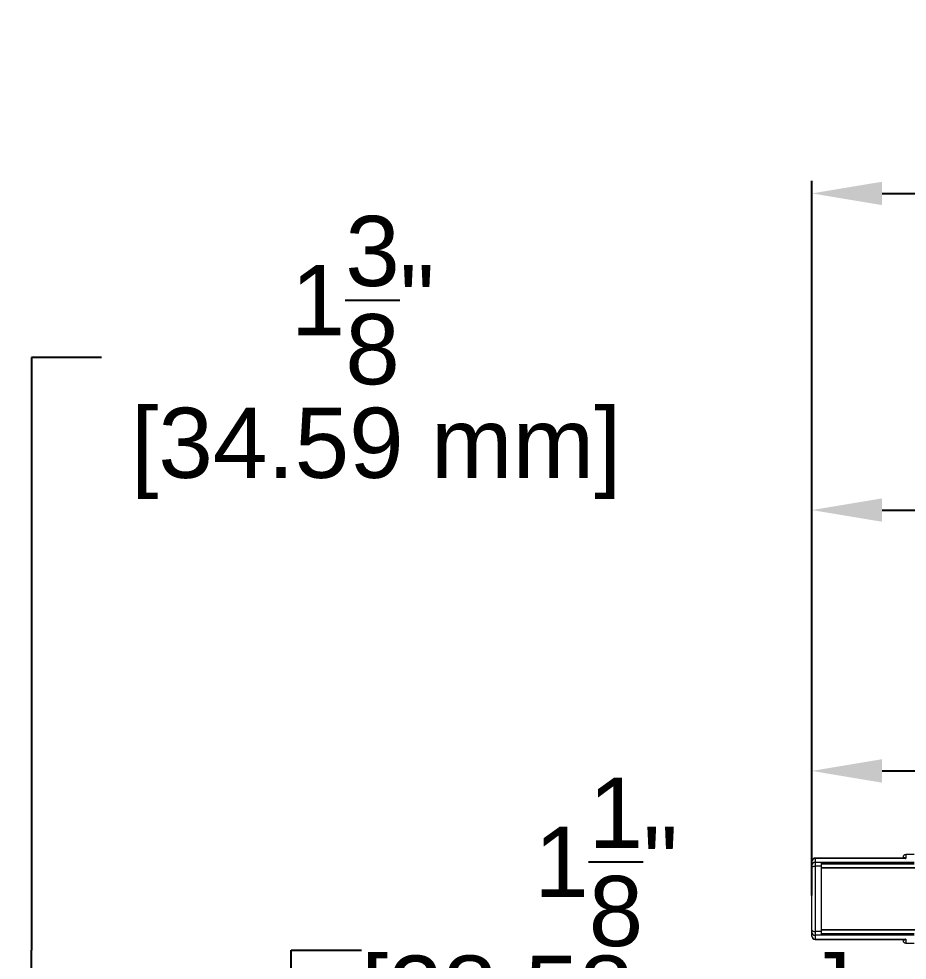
# Model space of a CAD drawing. Header units: inches. Extents: x -11.3 to 48.4, y -5.9 to 18.8.
# Drawn here: x -11.3 to 1.36, y 5.35 to 18.77 of the extents above; entities that cross this region are included whole.
import ezdxf

# ---------------------------------------------------------------- set-up
doc = ezdxf.new("R2010")
doc.units = ezdxf.units.IN
doc.header["$MEASUREMENT"] = 0
doc.layers.add('DIMENSIONS', color=1, linetype='Continuous')
doc.styles.get("Standard").update_dxf_attribs({"font": 'Arial.ttf'})
doc.dimstyles.new('Big 1IN', dxfattribs={"dimtxt": 1, "dimasz": 1, "dimexe": 0.18, "dimexo": 0.0625, "dimgap": 0.09, "dimtad": 0, "dimtih": 1, "dimtoh": 1, "dimdec": 5, "dimzin": 0, "dimdsep": 46, "dimlunit": 4, "dimtxsty": 'Standard', "dimcen": 0.5, "dimadec": 0, "dimazin": 0, "dimtfac": 1, "dimtdec": 5, "dimtofl": 0, "dimtmove": 0, "dimatfit": 3, "dimfxl": 1, "dimtolj": 1, "dimtzin": 0, "dimarcsym": 0})

# ---------------------------------------------------------------- blocks, each defined once
blk = doc.blocks.new('*D6')
at = {"layer": 'Defpoints', "color": 0, "transparency": 16777216}
for p in [(-3.549, 3.494), (-11.119, 2.132), (-3.549, 2.132)]:
    blk.add_point(p, dxfattribs=at)
at = {"layer": 'DIMENSIONS', "color": 0, "lineweight": -2, "transparency": 16777216}
for p, q in [((-10.119, 13.941), (-11.119, 13.941)), ((-11.119, 13.941), (-11.119, 5.494)), ((-11.119, 4.494), (-11.119, 5.494)), ((-3.611, 3.494), (-11.299, 3.494)), ((-3.611, 2.132), (-11.299, 2.132)), ((-11.119, 1.132), (-11.119, 0.132))]:
    blk.add_line(p, q, dxfattribs=at)
at = {"layer": 'DIMENSIONS', "color": 0, "transparency": 16777216}
for points in [[(-11.286, 4.494), (-10.953, 4.494), (-11.119, 3.494)], [(-11.286, 1.132), (-10.953, 1.132), (-11.119, 2.132)]]:
    blk.add_solid(points, dxfattribs=at)
at = {"layer": 'DIMENSIONS', "color": 0, "transparency": 16777216, "insert": (-6.4, 13.941), "char_height": 1, "attachment_point": 5}
blk.add_mtext('\\A1;1{\\H1x;\\S3/8;}"\\P [34.59 mm]', dxfattribs=at)
blk = doc.blocks.new('*D7')
at = {"layer": 'Defpoints', "color": 0, "transparency": 16777216}
for p in [(-7.419, 3.494), (-3.549, 3.494), (-3.549, 2.369)]:
    blk.add_point(p, dxfattribs=at)
at = {"layer": 'DIMENSIONS', "color": 0, "lineweight": -2, "transparency": 16777216}
for p, q in [((-7.419, 4.494), (-7.419, 5.494)), ((-7.419, 5.494), (-6.419, 5.494)), ((-3.611, 3.494), (-7.599, 3.494)), ((-3.611, 2.369), (-7.599, 2.369)), ((-7.419, 1.369), (-7.419, 0.369))]:
    blk.add_line(p, q, dxfattribs=at)
at = {"layer": 'DIMENSIONS', "color": 0, "transparency": 16777216}
for points in [[(-7.585, 4.494), (-7.252, 4.494), (-7.419, 3.494)], [(-7.585, 1.369), (-7.252, 1.369), (-7.419, 2.369)]]:
    blk.add_solid(points, dxfattribs=at)
at = {"layer": 'DIMENSIONS', "color": 0, "transparency": 16777216, "char_height": 1, "attachment_point": 5}
for s, insert in [('\\A1;1{\\H1x;\\S1/8;}"', (-2.932, 6.753)), ('\\A1;[28.58 mm]', (-2.932, 4.767))]:
    blk.add_mtext(s, dxfattribs=dict(at, insert=insert))
blk = doc.blocks.new('*D8')
at = {"layer": 'Defpoints', "color": 0, "transparency": 16777216}
for p in [(47.988, 8.049), (0, 6.227), (47.988, 6.227)]:
    blk.add_point(p, dxfattribs=at)
at = {"layer": 'DIMENSIONS', "color": 0, "lineweight": -2, "transparency": 16777216}
for p, q in [((0, 6.289), (0, 8.229)), ((47.988, 6.289), (47.988, 8.229)), ((1, 8.049), (19.73, 8.049)), ((46.988, 8.049), (28.259, 8.049))]:
    blk.add_line(p, q, dxfattribs=at)
at = {"layer": 'DIMENSIONS', "color": 0, "transparency": 16777216}
for points in [[(1, 8.216), (1, 7.882), (0, 8.049)], [(46.988, 8.216), (46.988, 7.882), (47.988, 8.049)]]:
    blk.add_solid(points, dxfattribs=at)
at = {"layer": 'DIMENSIONS', "color": 0, "transparency": 16777216, "char_height": 1, "attachment_point": 5}
for s, insert in [("\\A1;4'", (23.994, 8.639)), ('\\A1;[1218.91 mm]', (23.994, 7.323))]:
    blk.add_mtext(s, dxfattribs=dict(at, insert=insert))
blk = doc.blocks.new('*D9')
at = {"layer": 'Defpoints', "color": 0, "transparency": 16777216}
for p in [(0, 11.766), (0, 6.21), (48.095, 6.21)]:
    blk.add_point(p, dxfattribs=at)
at = {"layer": 'DIMENSIONS', "color": 0, "lineweight": -2, "transparency": 16777216}
for p, q in [((0, 6.272), (0, 11.946)), ((48.095, 6.272), (48.095, 11.946)), ((1, 11.766), (19.783, 11.766)), ((47.095, 11.766), (28.312, 11.766))]:
    blk.add_line(p, q, dxfattribs=at)
at = {"layer": 'DIMENSIONS', "color": 0, "transparency": 16777216}
for points in [[(1, 11.933), (1, 11.6), (0, 11.766)], [(47.095, 11.933), (47.095, 11.6), (48.095, 11.766)]]:
    blk.add_solid(points, dxfattribs=at)
at = {"layer": 'DIMENSIONS', "color": 0, "transparency": 16777216, "char_height": 1, "attachment_point": 5}
for s, insert in [('\\A1;4\'-0{\\H1x;\\S3/32;}"', (24.048, 13.039)), ('\\A1;[1221.62 mm]', (24.048, 11.04))]:
    blk.add_mtext(s, dxfattribs=dict(at, insert=insert))
blk = doc.blocks.new('*D10')
at = {"layer": 'Defpoints', "color": 0, "transparency": 16777216}
for p in [(0, 16.279), (0, 6.224), (48.403, 6.224)]:
    blk.add_point(p, dxfattribs=at)
at = {"layer": 'DIMENSIONS', "color": 0, "lineweight": -2, "transparency": 16777216}
for p, q in [((0, 6.287), (0, 16.459)), ((48.403, 6.287), (48.403, 16.459)), ((1, 16.279), (19.937, 16.279)), ((47.403, 16.279), (28.466, 16.279))]:
    blk.add_line(p, q, dxfattribs=at)
at = {"layer": 'DIMENSIONS', "color": 0, "transparency": 16777216}
for points in [[(1, 16.445), (1, 16.112), (0, 16.279)], [(47.403, 16.445), (47.403, 16.112), (48.403, 16.279)]]:
    blk.add_solid(points, dxfattribs=at)
at = {"layer": 'DIMENSIONS', "color": 0, "transparency": 16777216, "char_height": 1, "attachment_point": 5}
for s, insert in [('\\A1;4\'-0{\\H1x;\\S13/32;}"', (24.202, 17.552)), ('\\A1;[1229.44 mm]', (24.202, 15.552))]:
    blk.add_mtext(s, dxfattribs=dict(at, insert=insert))

msp = doc.modelspace()

# ---------------------------------------------------------------- linework, layer by layer
at = {"color": 7, "linetype": 'Continuous', "lineweight": 15}
for p, q in [((1.45669, 6.856706), (1.33858, 6.856706)), ((0, 6.757368), (0, 6.760184)), ((0, 6.705558), (0, 6.757368)), ((1.302618, 6.807428), (0.047244, 6.807428)), ((0.047244, 6.800388), (0.047244, 6.744377)), ((1.33858, 6.800388), (0.047244, 6.800388)), ((0.047244, 6.744377), (0.047244, 6.691855)), ((1.45669, 6.744377), (0.047244, 6.744377)), ((0.137795, 6.733277), (1.45669, 6.733277)), ((0.137795, 6.691855), (0.137795, 6.733277)), ((1.45669, 6.72198), (0.137795, 6.72198)), ((1.29921, 6.807428), (1.29921, 6.817336)), ((0, 6.674045), (0, 6.705558)), ((0, 5.779527), (0, 6.674045)), ((0.047244, 6.691855), (0.047244, 5.761716)), ((0.137795, 6.691855), (0.047244, 6.691855)), ((0.137795, 5.761716), (0.137795, 6.691855)), ((8.646423, 6.666818), (0.137795, 6.666818)), ((0, 5.748014), (0, 5.779527)), ((0.137795, 5.786754), (8.646423, 5.786754)), ((0, 5.696204), (0, 5.748014)), ((0, 5.693388), (0, 5.696204)), ((0.137795, 5.761716), (0.047244, 5.761716)), ((0.047244, 5.761716), (0.047244, 5.709195)), ((1.45669, 5.709195), (0.047244, 5.709195)), ((0.047244, 5.709195), (0.047244, 5.653184)), ((0.047244, 5.653184), (1.33858, 5.653184)), ((0.047244, 5.646144), (1.302618, 5.646144)), ((0.137795, 5.720294), (0.137795, 5.761716)), ((0.137795, 5.731592), (1.45669, 5.731592)), ((1.45669, 5.720294), (0.137795, 5.720294)), ((1.29921, 5.636236), (1.29921, 5.646144)), ((1.33858, 5.596866), (1.45669, 5.596866))]:
    msp.add_line(p, q, dxfattribs=at)
at = {"color": 8, "linetype": 'Continuous', "lineweight": 15}
for p, q in [((1.33858, 6.856706), (1.33858, 6.800388)), ((0.047244, 6.807428), (0.047244, 6.800388)), ((8.646423, 6.66191), (0.137795, 6.66191)), ((0.137795, 5.791662), (8.646423, 5.791662)), ((0.047244, 5.653184), (0.047244, 5.646144)), ((1.33858, 5.653184), (1.33858, 5.596866))]:
    msp.add_line(p, q, dxfattribs=at)
at = {"color": 7, "linetype": 'Continuous', "lineweight": 15, "flags": 128}
for points in [[(0, 6.674045), (0.000908, 6.677519), (0.003597, 6.680861), (0.007963, 6.68394), (0.013838, 6.686639), (0.020997, 6.688854), (0.029165, 6.6905), (0.038028, 6.691513), (0.047244, 6.691855)], [(0, 5.779527), (0.000908, 5.776052), (0.003597, 5.772711), (0.007963, 5.769632), (0.013838, 5.766933), (0.020997, 5.764718), (0.029165, 5.763072), (0.038028, 5.762059), (0.047244, 5.761716)]]:
    msp.add_lwpolyline(points, dxfattribs=at)
at = {"color": 7, "linetype": 'Continuous', "lineweight": 15}
for centre, radius, start, end in [((1.33858, 6.817336), 0.03937, 90, 180), ((0.047244, 6.760184), 0.047244, 90, 180), ((0.045227, 6.755152), 0.045281, 87.4468493, 177.1952895), ((0.043408, 6.700888), 0.043658, 84.9587028, 173.8601254), ((0.043408, 5.752684), 0.043658, 186.1398746, 275.0412972), ((0.045227, 5.69842), 0.045281, 182.8047105, 272.5531507), ((0.047244, 5.693388), 0.047244, 180, 270), ((1.33858, 5.636236), 0.03937, 180, 270)]:
    msp.add_arc(centre, radius, start, end, dxfattribs=at)
at = {"color": 8, "linetype": 'Continuous', "lineweight": 15}
for points, knots in [([(1.300566, 6.807428), (1.300752, 6.808372), (1.30173, 6.813311), (1.308501, 6.816426), (1.319323, 6.815723), (1.330285, 6.808517), (1.33678, 6.802276), (1.338525, 6.800446), (1.33858, 6.800388)], [0, 0, 0, 0, 0.050751319, 0.265545365, 0.567353882, 0.883865163, 0.996357217, 1, 1, 1, 1]), ([(1.33858, 6.800388), (1.338478, 6.800426), (1.334987, 6.801721), (1.323205, 6.805671), (1.311892, 6.806406), (1.303872, 6.806927)], [0, 0, 0, 0, 0.008735627, 0.297294643, 1, 1, 1, 1]), ([(1.33858, 5.653184), (1.338525, 5.653126), (1.33678, 5.651296), (1.330285, 5.645054), (1.319323, 5.637849), (1.308501, 5.637146), (1.30173, 5.64026), (1.300752, 5.6452), (1.300566, 5.646144)], [0, 0, 0, 0, 0.003642783, 0.116134837, 0.432646118, 0.734454635, 0.949248681, 1, 1, 1, 1]), ([(1.302618, 5.646481), (1.311052, 5.647023), (1.322779, 5.647776), (1.334987, 5.651851), (1.338478, 5.653146), (1.33858, 5.653184)], [0, 0, 0, 0, 0.713133726, 0.991570797, 1, 1, 1, 1])]:
    msp.add_open_spline(points, degree=3, knots=knots, dxfattribs=at)

# ---------------------------------------------------------------- dimensions: what is measured, and where the dimension line sits
at = {"layer": 'DIMENSIONS'}
for base, p1, p2, picture, middle in [((0, 16.278728), (48.403308, 6.224318), (0, 6.224318), '*D10', (24.201654, 16.278728)), ((0, 11.766453), (48.095413, 6.209688), (0, 6.209688), '*D9', (24.047707, 11.766453))]:
    dim = msp.add_linear_dim(base=base, p1=p1, p2=p2, dimstyle='Big 1IN', override={"dimpost": '\\X'}, dxfattribs=at)
    dim.commit()
    dim.dimension.update_dxf_attribs({"geometry": picture, "text_midpoint": middle, "dimtype": 160})
for base, p1, p2, override, picture, middle in [((-11.119199, 2.131968), (-3.548751, 3.49381), (-3.548751, 2.131968), {"dimpost": '\\X', "dimtmove": 1}, '*D6', (-10.299725, 13.940787)), ((-7.418815, 3.49381), (-3.548751, 2.36881), (-3.548751, 3.49381), {"dimpost": '\\X'}, '*D7', (-2.931816, 5.49381))]:
    dim = msp.add_linear_dim(base=base, p1=p1, p2=p2, angle=90, dimstyle='Big 1IN', override=override, dxfattribs=at)
    dim.commit()
    dim.dimension.update_dxf_attribs({"geometry": picture, "text_midpoint": middle, "dimtype": 160})
dim = msp.add_linear_dim(base=(47.988458, 8.049085), p1=(0, 6.226786), p2=(47.988458, 6.226786), dimstyle='Big 1IN', override={"dimpost": '\\X'}, dxfattribs=at)
dim.commit()
dim.dimension.update_dxf_attribs({"geometry": '*D8', "text_midpoint": (23.994229, 8.049085)})

doc.saveas('drawing.dxf')
